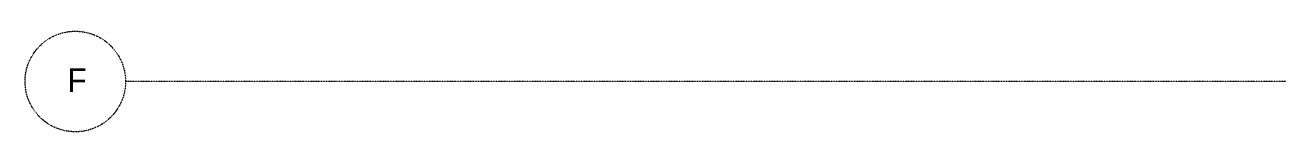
# Model space of a CAD drawing. Header units: millimetres. Extents: x -26249 to 60250, y -21218 to 23336.
# Drawn here: x 16128 to 17375, y -11478 to -11378 of the extents above; entities that cross this region are included whole.
import ezdxf

# ---------------------------------------------------------------- set-up
doc = ezdxf.new("R2010")
doc.units = ezdxf.units.MM
doc.linetypes.add('ISO-02', pattern=[0.75, 0.6, -0.15])
doc.linetypes.add('Style de ligne -1', pattern=[0.41664, 0.20828, -0.20836])
doc.layers.add('C ANNOTATIONS-axes', color=1, linetype='ISO-02', lineweight=13, true_color=0xff0000)
doc.layers.add('C ANNOTATIONS-axes horizontaux', color=1, linetype='Style de ligne -1', lineweight=13, true_color=0xff0000)
doc.styles.add('Eurostile', font='')
doc.styles.get('Eurostile').set_extended_font_data('Eurostile')

# ---------------------------------------------------------------- blocks, each defined once
blk = doc.blocks.new('axes 2')
at = {"layer": 'C ANNOTATIONS-axes horizontaux', "color": 5, "true_color": 0x0000ff}
blk.add_line((4705, -2124.828), (245, -2124.828), dxfattribs=at)
blk.add_circle((195, -2124.828), 50, dxfattribs=at)
at = {"layer": 'C ANNOTATIONS-axes horizontaux', "color": 5, "true_color": 0x0000ff, "insert": (187.081, -2111.739), "char_height": 23.496, "attachment_point": 1, "line_spacing_factor": 0.895453, "style": 'Eurostile'}
blk.add_mtext('F', dxfattribs=at)

msp = doc.modelspace()

# ---------------------------------------------------------------- block references
at = {"layer": 'C ANNOTATIONS-axes', "color": 7}
msp.add_blockref('axes 2', (15982.925, -9302.97), dxfattribs=at)

doc.saveas('drawing.dxf')
